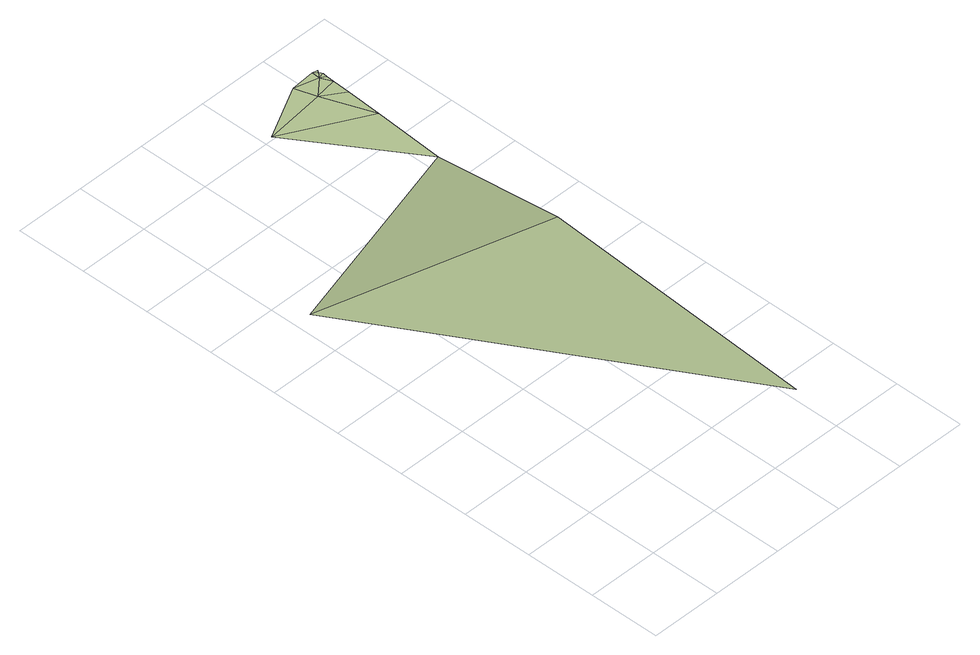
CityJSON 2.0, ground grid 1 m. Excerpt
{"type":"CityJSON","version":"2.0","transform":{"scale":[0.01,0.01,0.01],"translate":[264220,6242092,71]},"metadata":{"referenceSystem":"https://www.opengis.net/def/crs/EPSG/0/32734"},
"CityObjects":{
"terrain1":{"type":"TINRelief","geometry":[{"type":"CompositeSurface","lod":"1","boundaries":[[[0,1,2]],[[3,0,2]],[[4,3,5]],[[4,6,7]],[[5,6,4]],[[5,8,6]],[[6,9,7]],[[10,6,8]],[[9,6,10]],[[7,9,11]],[[12,9,10]],[[11,9,13]],[[9,12,14]],[[13,9,14]],[[15,11,13]]]}]}
},
"vertices":[
[25,563,90],[282,45,130],[307,444,130],[320,644,90],[214,804,90],[327,744,90],[300,814,90],[291,844,90],[330,794,90],[324,835,90],[331,819,90],[325,847,90],[332,831,90],[330,842,90],[333,837,90],[332,845,90]
]}
